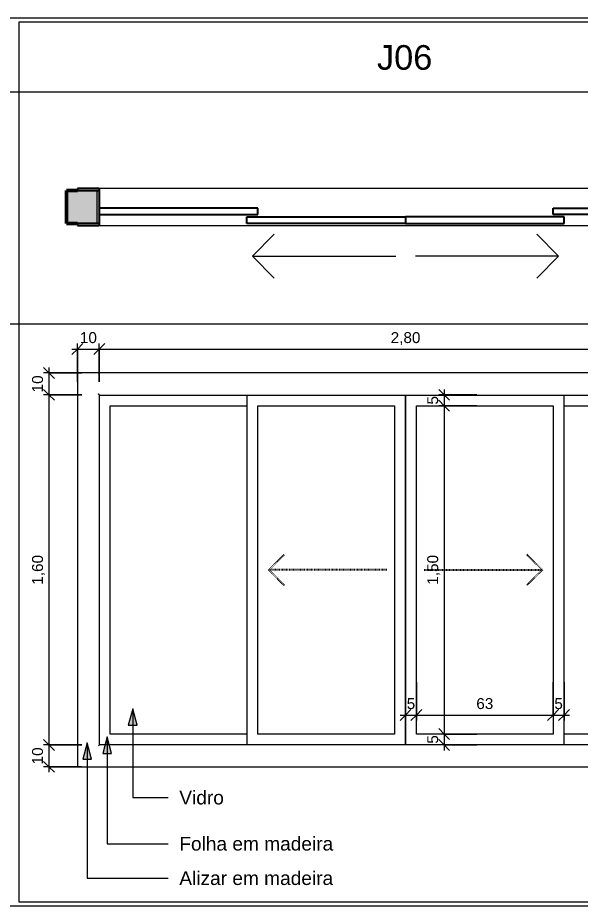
# Model space of a CAD drawing. Header units: millimetres. Extents: x 502 to 50962, y -45 to 5297.
# Drawn here: x 46064 to 48636, y 1167 to 5227 of the extents above; entities that cross this region are included whole.
import ezdxf

# ---------------------------------------------------------------- set-up
doc = ezdxf.new("R2010")
doc.units = ezdxf.units.MM
doc.linetypes.add('Dash', pattern=[6.35, 3.175, -3.175])
for name, color, linetype, lineweight in [('A-ANNO-DIMS', 211, 'Continuous', 9), ('A-ANNO-DIMS-25', 211, 'Continuous', 9), ('A-DETL-THIN', 151, 'Continuous', 9), ('A-GLAZ', 151, 'Continuous', 25), ('A-GLAZ-HDLN', 1, 'Dash', 25), ('A-WALL', 113, 'Continuous', 50), ('A-WALL-PATT', 111, 'Continuous', 25), ('G-ANNO-TEXT', 231, 'Continuous', 9)]:
    doc.layers.add(name, color=color, linetype=linetype, lineweight=lineweight)
doc.styles.add('@Arial Unicode MS', font='', dxfattribs={"height": 50})
doc.styles.add('Arial', font='arial.ttf', dxfattribs={"height": 112.5})
doc.styles.add('Arial_3', font='arial.ttf', dxfattribs={"height": 62.5})
doc.styles.get('@Arial Unicode MS').set_extended_font_data('@Arial Unicode MS')
doc.dimstyles.new('CRT_-__Metros_-_Linha_de_chamada_3_5_mm', dxfattribs={"dimscale": 304.8, "dimtxt": 50.292243, "dimasz": 0.164042, "dimexe": 0.082021, "dimexo": 0.0625, "dimgap": 0.04101, "dimtad": 1, "dimlfac": 0.001, "dimrnd": 0.01, "dimzin": 0, "dimdsep": 46, "dimtxsty": '@Arial Unicode MS', "dimblk1": 'OBLIQUE', "dimblk2": 'OBLIQUE', "dimsah": 1, "dimcen": 0.09, "dimdle": 0.082021, "dimazin": 0, "dimtfac": 1, "dimtdec": 4, "dimtix": 1, "dimtmove": 0, "dimatfit": 3, "dimfxl": 0.492126, "dimfxlon": 1, "dimtvp": 1, "dimtolj": 1, "dimtzin": 0, "dimarcsym": 2})
doc.dimstyles.new('CRT_-__Metros_-_Linha_de_chamada_3_5_mm_1', dxfattribs={"dimscale": 304.8, "dimtxt": 50.292243, "dimasz": 0.164042, "dimexe": 0.082021, "dimexo": 0.0625, "dimgap": 0.04101, "dimtad": 1, "dimdec": 0, "dimlfac": 0.1, "dimdsep": 46, "dimtxsty": '@Arial Unicode MS', "dimblk1": 'OBLIQUE', "dimblk2": 'OBLIQUE', "dimsah": 1, "dimcen": 0.09, "dimdle": 0.082021, "dimazin": 0, "dimtfac": 1, "dimtdec": 4, "dimtix": 1, "dimtmove": 0, "dimatfit": 3, "dimfxl": 0.492126, "dimfxlon": 1, "dimtvp": 1, "dimtolj": 1, "dimtzin": 0, "dimarcsym": 2})

# ---------------------------------------------------------------- blocks, each defined once
blk = doc.blocks.new('Family - ___-4157356-DETALHAMENTO DE JANELAS')
at = {"layer": 'A-WALL-PATT'}
h = blk.add_hatch(color=256, dxfattribs=at)
h.paths.add_polyline_path([(11844.7, 4287.4), (11994.7, 4287.4), (11994.7, 4437.4), (11844.7, 4437.4), (11844.7, 4292.6)])
h.paths.add_polyline_path([(14794.7, 4287.4), (14944.7, 4287.4), (14944.7, 4437.4), (14794.7, 4437.4)])
at = {"layer": 'A-GLAZ'}
for p, q in [((11990.7, 4447.4), (11894.7, 4447.4)), ((11894.7, 4447.4), (11894.7, 4437.4)), ((11894.7, 4437.4), (11994.7, 4437.4)), ((11994.7, 4437.4), (11994.7, 4287.4)), ((11995.7, 4282.4), (11995.7, 4442.4)), ((14793.7, 4442.4), (14793.7, 4282.4)), ((14794.7, 4287.4), (14794.7, 4437.4)), ((14794.7, 4437.4), (14894.7, 4437.4)), ((14894.7, 4447.4), (14798.7, 4447.4)), ((14894.7, 4437.4), (14894.7, 4447.4)), ((11994.7, 4357.4), (11994.7, 4327.4)), ((12719.7, 4357.4), (11994.7, 4357.4)), ((12719.7, 4327.4), (12719.7, 4357.4)), ((14069.7, 4327.4), (14069.7, 4357.4)), ((14069.7, 4357.4), (14794.7, 4357.4)), ((14794.7, 4357.4), (14794.7, 4327.4)), ((11994.7, 4327.4), (12719.7, 4327.4)), ((12669.7, 4287.4), (12669.7, 4317.4)), ((12669.7, 4317.4), (13394.7, 4317.4)), ((13394.7, 4317.4), (13394.7, 4287.4)), ((14119.7, 4317.4), (13394.7, 4317.4)), ((13394.7, 4317.4), (13394.7, 4287.4)), ((14794.7, 4327.4), (14069.7, 4327.4)), ((14119.7, 4287.4), (14119.7, 4317.4)), ((11894.7, 4287.4), (11894.7, 4277.4)), ((11994.7, 4287.4), (11894.7, 4287.4)), ((11894.7, 4277.4), (11990.7, 4277.4)), ((13394.7, 4287.4), (12669.7, 4287.4)), ((13394.7, 4287.4), (14119.7, 4287.4)), ((14894.7, 4287.4), (14794.7, 4287.4)), ((14798.7, 4277.4), (14894.7, 4277.4)), ((14894.7, 4277.4), (14894.7, 4287.4))]:
    blk.add_line(p, q, dxfattribs=at)
at = {"layer": 'A-GLAZ', "lineweight": 9}
for p, q in [((11984.7, 4287.4), (11984.7, 4437.4)), ((14798.7, 4447.4), (11990.7, 4447.4)), ((14804.7, 4437.4), (14804.7, 4287.4)), ((11990.7, 4277.4), (14798.7, 4277.4)), ((12694.7, 4137.4), (12794.7, 4237.4)), ((14094.7, 4137.4), (13994.7, 4237.4)), ((12694.7, 4137.4), (12794.7, 4037.4)), ((12694.7, 4137.4), (13349.7, 4137.4)), ((14094.7, 4137.4), (13439.7, 4137.4)), ((14094.7, 4137.4), (13994.7, 4037.4))]:
    blk.add_line(p, q, dxfattribs=at)
at = {"layer": 'A-GLAZ'}
for centre, start, end in [((11990.7, 4442.4), 0, 90), ((14798.7, 4442.4), 90, 180), ((11990.7, 4282.4), 270, 0), ((14798.7, 4282.4), 180, 270)]:
    blk.add_arc(centre, 5, start, end, dxfattribs=at)
at = {"layer": 'A-GLAZ', "lineweight": 9}
for points, knots in [([(11990.7, 4447.4), (11991.1, 4447.4), (11991.8, 4447.3), (11992.6, 4447), (11993.1, 4446.8), (11993.4, 4446.6), (11993.8, 4446.3), (11994.1, 4446), (11994.4, 4445.7), (11994.7, 4445.4), (11995, 4444.9), (11995.3, 4444.3), (11995.6, 4443.5), (11995.7, 4442.8), (11995.7, 4442.4)], [0, 0, 0, 0, 0.166667, 0.25, 0.333333, 0.375, 0.416667, 0.5, 0.541667, 0.583333, 0.666667, 0.75, 0.833333, 1, 1, 1, 1]), ([(14798.7, 4447.4), (14798.2, 4447.4), (14797.6, 4447.3), (14796.8, 4447), (14796.3, 4446.8), (14795.9, 4446.6), (14795.5, 4446.3), (14795.2, 4446), (14794.9, 4445.7), (14794.6, 4445.4), (14794.3, 4444.9), (14794, 4444.3), (14793.8, 4443.5), (14793.7, 4442.8), (14793.7, 4442.4)], [0, 0, 0, 0, 0.166667, 0.25, 0.333333, 0.375, 0.416667, 0.5, 0.541667, 0.583333, 0.666667, 0.75, 0.833333, 1, 1, 1, 1]), ([(11995.7, 4282.4), (11995.7, 4282), (11995.6, 4281.3), (11995.3, 4280.5), (11995, 4279.9), (11994.7, 4279.4), (11994.4, 4279.1), (11994.1, 4278.8), (11993.7, 4278.4), (11993.3, 4278.1), (11992.9, 4277.9), (11992.5, 4277.7), (11991.8, 4277.5), (11991.1, 4277.4), (11990.7, 4277.4)], [0, 0, 0, 0, 0.166667, 0.25, 0.333333, 0.416667, 0.458333, 0.5, 0.583333, 0.666667, 0.708333, 0.75, 0.833333, 1, 1, 1, 1]), ([(14793.7, 4282.4), (14793.7, 4282), (14793.8, 4281.3), (14794, 4280.5), (14794.3, 4279.9), (14794.6, 4279.4), (14794.9, 4279.1), (14795.2, 4278.8), (14795.6, 4278.4), (14796.1, 4278.1), (14796.5, 4277.9), (14796.9, 4277.7), (14797.6, 4277.5), (14798.2, 4277.4), (14798.7, 4277.4)], [0, 0, 0, 0, 0.166667, 0.25, 0.333333, 0.416667, 0.458333, 0.5, 0.583333, 0.666667, 0.708333, 0.75, 0.833333, 1, 1, 1, 1])]:
    blk.add_open_spline(points, degree=3, knots=knots, dxfattribs=at)
at = {"layer": 'A-WALL'}
for p, q in [((11894.7, 4437.4), (11844.7, 4437.4)), ((11844.7, 4437.4), (11844.7, 4287.4)), ((14944.7, 4437.4), (14894.7, 4437.4)), ((14944.7, 4287.4), (14944.7, 4437.4)), ((11844.7, 4287.4), (11894.7, 4287.4)), ((14894.7, 4287.4), (14944.7, 4287.4))]:
    blk.add_line(p, q, dxfattribs=at)
blk = doc.blocks.new('Family - ___-4157358-DETALHAMENTO DE JANELAS')
at = {"layer": 'A-GLAZ', "lineweight": 9}
for p, q in [((11894.7, 3603.9), (11894.7, 1803.9)), ((14894.7, 3603.9), (11894.7, 3603.9)), ((14894.7, 3603.9), (14894.7, 1803.9)), ((11995.7, 1904.9), (11995.7, 3502.9)), ((11995.7, 3502.9), (14793.7, 3502.9)), ((12669.7, 3502.9), (12669.7, 1904.9)), ((13394.7, 1904.9), (13394.7, 3502.9)), ((13394.7, 3502.9), (13394.7, 1904.9)), ((14119.7, 1904.9), (14119.7, 3503)), ((14793.7, 3502.9), (14793.7, 1904.9)), ((12044.7, 1953.9), (12044.7, 3453.9)), ((12044.7, 3453.9), (12669.7, 3453.9)), ((12719.7, 1953.9), (12719.7, 3453.9)), ((12719.7, 3453.9), (13344.7, 3453.9)), ((13344.7, 3453.9), (13344.7, 1953.9)), ((13444.7, 3453.9), (14069.7, 3453.9)), ((13444.7, 1953.9), (13444.7, 3453.9)), ((14069.7, 3453.9), (14069.7, 1953.9)), ((14119.7, 3453.9), (14744.7, 3453.9)), ((14744.7, 3453.9), (14744.7, 1953.9)), ((12669.7, 1953.9), (12044.7, 1953.9)), ((13344.7, 1953.9), (12719.7, 1953.9)), ((14069.7, 1953.9), (13444.7, 1953.9)), ((14744.7, 1953.9), (14119.7, 1953.9)), ((14793.7, 1904.9), (11995.7, 1904.9)), ((11894.7, 1803.9), (14894.7, 1803.9))]:
    blk.add_line(p, q, dxfattribs=at)
for points, knots in [([(11995.7, 3502.9), (11995.7, 3502.9), (11995.6, 3503), (11995.3, 3503.3), (11995, 3503.6), (11994.7, 3503.9), (11994.4, 3504.2), (11994.1, 3504.5), (11993.7, 3504.9), (11993.3, 3505.3), (11992.9, 3505.7), (11992.5, 3506.1), (11991.8, 3506.9), (11991.1, 3507.5), (11990.7, 3507.9)], [0, 0, 0, 0, 0.166667, 0.25, 0.333333, 0.416667, 0.458333, 0.5, 0.583333, 0.666667, 0.708333, 0.75, 0.833333, 1, 1, 1, 1]), ([(14798.7, 3507.9), (14798.2, 3507.5), (14797.6, 3506.9), (14796.8, 3506), (14796.3, 3505.5), (14795.9, 3505.2), (14795.5, 3504.8), (14795.2, 3504.5), (14794.9, 3504.2), (14794.6, 3503.9), (14794.3, 3503.6), (14794, 3503.3), (14793.8, 3503), (14793.7, 3502.9), (14793.7, 3502.9)], [-1, -1, -1, -1, -0.833333, -0.75, -0.666667, -0.625, -0.583333, -0.5, -0.458333, -0.416667, -0.333333, -0.25, -0.166667, 0, 0, 0, 0]), ([(11995.7, 1904.9), (11995.7, 1904.9), (11995.6, 1904.9), (11995.3, 1904.6), (11995, 1904.3), (11994.7, 1904), (11994.4, 1903.7), (11994.1, 1903.4), (11993.7, 1903), (11993.3, 1902.5), (11992.9, 1902.2), (11992.5, 1901.8), (11991.8, 1901), (11991.1, 1900.4), (11990.7, 1899.9)], [0, 0, 0, 0, 0.166667, 0.25, 0.333333, 0.416667, 0.458333, 0.5, 0.583333, 0.666667, 0.708333, 0.75, 0.833333, 1, 1, 1, 1]), ([(14793.7, 1904.9), (14793.7, 1904.9), (14793.8, 1904.9), (14794, 1904.6), (14794.3, 1904.3), (14794.6, 1904), (14794.9, 1903.7), (14795.2, 1903.4), (14795.6, 1903), (14796.1, 1902.5), (14796.5, 1902.2), (14796.9, 1901.8), (14797.6, 1901), (14798.2, 1900.4), (14798.7, 1899.9)], [0, 0, 0, 0, 0.166667, 0.25, 0.333333, 0.416667, 0.458333, 0.5, 0.583333, 0.666667, 0.708333, 0.75, 0.833333, 1, 1, 1, 1])]:
    blk.add_open_spline(points, degree=3, knots=knots, dxfattribs=at)
at = {"layer": 'A-GLAZ-HDLN'}
for p, q in [((12769.7, 2703.9), (12840.4, 2774.7)), ((14019.7, 2703.9), (13949, 2774.7)), ((12769.7, 2703.9), (12840.4, 2633.2)), ((13309.7, 2703.9), (12769.7, 2703.9)), ((13479.7, 2703.9), (14019.7, 2703.9)), ((14019.7, 2703.9), (13949, 2633.2))]:
    blk.add_line(p, q, dxfattribs=at)
blk = doc.blocks.new('DIMBLOCK170-DETALHAMENTO DE JANELAS')
at = {"layer": 'A-ANNO-DIMS-25', "lineweight": 18, "transparency": 16777216}
for p, q in [((46336.7, 3713.1), (46361.7, 3738.1)), ((46436.7, 3713.1), (46461.7, 3738.1)), ((46336.7, 3713.1), (46311.7, 3688.1)), ((46436.7, 3713.1), (46411.7, 3688.1))]:
    blk.add_line(p, q, dxfattribs=at)
at = {"layer": 'A-ANNO-DIMS-25', "transparency": 16777216}
for p, q in [((46336.7, 3563.1), (46336.7, 3738.1)), ((46436.7, 3563.1), (46436.7, 3738.1)), ((46311.7, 3713.1), (46436.7, 3713.1)), ((46336.7, 3713.1), (46336.7, 3563.1)), ((46436.7, 3713.1), (46436.7, 3563.1))]:
    blk.add_line(p, q, dxfattribs=at)
at = {"layer": 'A-ANNO-DIMS-25', "color": 0, "transparency": 16777216, "insert": (46348, 3790.5), "char_height": 50, "width": 92.937, "attachment_point": 1, "line_spacing_factor": 1.117605, "style": '@Arial Unicode MS'}
blk.add_mtext('10', dxfattribs=at)
blk = doc.blocks.new('_Oblique')
at = {"color": 0, "linetype": 'ByBlock', "lineweight": -2}
blk.add_line((-0.5, -0.5), (0.5, 0.5), dxfattribs=at)
blk = doc.blocks.new('DIMBLOCK171-DETALHAMENTO DE JANELAS')
at = {"layer": 'A-ANNO-DIMS-25', "lineweight": 18, "transparency": 16777216}
for p, q in [((46436.7, 3713.1), (46461.7, 3738.1)), ((49236.7, 3713.1), (49261.7, 3738.1)), ((46436.7, 3713.1), (46411.7, 3688.1)), ((49236.7, 3713.1), (49211.7, 3688.1))]:
    blk.add_line(p, q, dxfattribs=at)
at = {"layer": 'A-ANNO-DIMS-25', "transparency": 16777216}
for p, q in [((46436.7, 3563.1), (46436.7, 3738.1)), ((49236.7, 3563.1), (49236.7, 3738.1)), ((46436.7, 3713.1), (49236.7, 3713.1)), ((46436.7, 3713.1), (46436.7, 3563.1)), ((49236.7, 3713.1), (49236.7, 3563.1))]:
    blk.add_line(p, q, dxfattribs=at)
at = {"layer": 'A-ANNO-DIMS-25', "color": 0, "transparency": 16777216, "insert": (47769, 3790.5), "char_height": 50, "width": 162.337, "attachment_point": 1, "line_spacing_factor": 1.117605, "style": '@Arial Unicode MS'}
blk.add_mtext('2,80', dxfattribs=at)
blk = doc.blocks.new('DIMBLOCK173-DETALHAMENTO DE JANELAS')
at = {"layer": 'A-ANNO-DIMS-25', "lineweight": 18, "transparency": 16777216}
for p, q in [((46206.4, 3603.9), (46181.4, 3628.9)), ((46206.4, 3603.9), (46231.4, 3578.9)), ((46206.4, 3503.9), (46181.4, 3528.9)), ((46206.4, 3503.9), (46231.4, 3478.9))]:
    blk.add_line(p, q, dxfattribs=at)
at = {"layer": 'A-ANNO-DIMS-25', "transparency": 16777216}
for p, q in [((46206.4, 3628.9), (46206.4, 3503.9)), ((46356.4, 3603.9), (46181.4, 3603.9)), ((46206.4, 3603.9), (46356.4, 3603.9)), ((46356.4, 3503.9), (46181.4, 3503.9)), ((46206.4, 3503.9), (46356.4, 3503.9))]:
    blk.add_line(p, q, dxfattribs=at)
at = {"layer": 'A-ANNO-DIMS-25', "color": 0, "transparency": 16777216, "insert": (46129, 3515.2), "char_height": 50, "width": 92.937, "attachment_point": 1, "rotation": 90, "line_spacing_factor": 1.117605, "style": '@Arial Unicode MS'}
blk.add_mtext('10', dxfattribs=at)
blk = doc.blocks.new('DIMBLOCK174-DETALHAMENTO DE JANELAS')
at = {"layer": 'A-ANNO-DIMS-25', "lineweight": 18, "transparency": 16777216}
for p, q in [((46206.4, 3503.9), (46181.4, 3528.9)), ((46206.4, 3503.9), (46231.4, 3478.9)), ((46206.4, 1903.9), (46181.4, 1928.9)), ((46206.4, 1903.9), (46231.4, 1878.9))]:
    blk.add_line(p, q, dxfattribs=at)
at = {"layer": 'A-ANNO-DIMS-25', "transparency": 16777216}
for p, q in [((46356.4, 3503.9), (46181.4, 3503.9)), ((46206.4, 3503.9), (46206.4, 1903.9)), ((46206.4, 3503.9), (46356.4, 3503.9)), ((46356.4, 1903.9), (46181.4, 1903.9)), ((46206.4, 1903.9), (46356.4, 1903.9))]:
    blk.add_line(p, q, dxfattribs=at)
at = {"layer": 'A-ANNO-DIMS-25', "color": 0, "transparency": 16777216, "insert": (46129, 2636.3), "char_height": 50, "width": 162.337, "attachment_point": 1, "rotation": 90, "line_spacing_factor": 1.117605, "style": '@Arial Unicode MS'}
blk.add_mtext('1,60', dxfattribs=at)
blk = doc.blocks.new('DIMBLOCK175-DETALHAMENTO DE JANELAS')
at = {"layer": 'A-ANNO-DIMS-25', "lineweight": 18, "transparency": 16777216}
for p, q in [((46206.4, 1903.9), (46181.4, 1928.9)), ((46206.4, 1903.9), (46231.4, 1878.9)), ((46206.4, 1803.9), (46181.4, 1828.9)), ((46206.4, 1803.9), (46231.4, 1778.9))]:
    blk.add_line(p, q, dxfattribs=at)
at = {"layer": 'A-ANNO-DIMS-25', "transparency": 16777216}
for p, q in [((46356.4, 1903.9), (46181.4, 1903.9)), ((46206.4, 1903.9), (46206.4, 1778.9)), ((46206.4, 1903.9), (46356.4, 1903.9)), ((46356.4, 1803.9), (46181.4, 1803.9)), ((46206.4, 1803.9), (46356.4, 1803.9))]:
    blk.add_line(p, q, dxfattribs=at)
at = {"layer": 'A-ANNO-DIMS-25', "color": 0, "transparency": 16777216, "insert": (46129, 1815.2), "char_height": 50, "width": 92.937, "attachment_point": 1, "rotation": 90, "line_spacing_factor": 1.117605, "style": '@Arial Unicode MS'}
blk.add_mtext('10', dxfattribs=at)
blk = doc.blocks.new('DIMBLOCK176-DETALHAMENTO DE JANELAS')
at = {"layer": 'A-ANNO-DIMS-25', "transparency": 16777216}
for p, q in [((47836.7, 2190.7), (47836.7, 2015.7)), ((47836.7, 2040.7), (47836.7, 2190.7)), ((47886.7, 2190.7), (47886.7, 2015.7)), ((47886.7, 2040.7), (47886.7, 2190.7)), ((47811.7, 2040.7), (47886.7, 2040.7))]:
    blk.add_line(p, q, dxfattribs=at)
at = {"layer": 'A-ANNO-DIMS-25', "lineweight": 18, "transparency": 16777216}
for p, q in [((47836.7, 2040.7), (47811.7, 2015.7)), ((47836.7, 2040.7), (47861.7, 2065.7)), ((47886.7, 2040.7), (47861.7, 2015.7)), ((47886.7, 2040.7), (47911.7, 2065.7))]:
    blk.add_line(p, q, dxfattribs=at)
at = {"layer": 'A-ANNO-DIMS-25', "color": 0, "transparency": 16777216, "insert": (47842.3, 2118.1), "char_height": 50, "width": 46.468, "attachment_point": 1, "line_spacing_factor": 1.117605, "style": '@Arial Unicode MS'}
blk.add_mtext('5', dxfattribs=at)
blk = doc.blocks.new('DIMBLOCK177-DETALHAMENTO DE JANELAS')
at = {"layer": 'A-ANNO-DIMS-25', "transparency": 16777216}
for p, q in [((47886.7, 2190.7), (47886.7, 2015.7)), ((47886.7, 2040.7), (47886.7, 2190.7)), ((48511.7, 2190.7), (48511.7, 2015.7)), ((48511.7, 2040.7), (48511.7, 2190.7)), ((47886.7, 2040.7), (48511.7, 2040.7))]:
    blk.add_line(p, q, dxfattribs=at)
at = {"layer": 'A-ANNO-DIMS-25', "lineweight": 18, "transparency": 16777216}
for p, q in [((47886.7, 2040.7), (47861.7, 2015.7)), ((47886.7, 2040.7), (47911.7, 2065.7)), ((48511.7, 2040.7), (48486.7, 2015.7)), ((48511.7, 2040.7), (48536.7, 2065.7))]:
    blk.add_line(p, q, dxfattribs=at)
at = {"layer": 'A-ANNO-DIMS-25', "color": 0, "transparency": 16777216, "insert": (48160.5, 2118.1), "char_height": 50, "width": 92.937, "attachment_point": 1, "line_spacing_factor": 1.117605, "style": '@Arial Unicode MS'}
blk.add_mtext('63', dxfattribs=at)
blk = doc.blocks.new('DIMBLOCK178-DETALHAMENTO DE JANELAS')
at = {"layer": 'A-ANNO-DIMS-25', "transparency": 16777216}
for p, q in [((48511.7, 2190.7), (48511.7, 2015.7)), ((48511.7, 2040.7), (48511.7, 2190.7)), ((48561.7, 2190.7), (48561.7, 2015.7)), ((48561.7, 2040.7), (48561.7, 2190.7)), ((48511.7, 2040.7), (48586.7, 2040.7))]:
    blk.add_line(p, q, dxfattribs=at)
at = {"layer": 'A-ANNO-DIMS-25', "lineweight": 18, "transparency": 16777216}
for p, q in [((48511.7, 2040.7), (48486.7, 2015.7)), ((48511.7, 2040.7), (48536.7, 2065.7)), ((48561.7, 2040.7), (48536.7, 2015.7)), ((48561.7, 2040.7), (48586.7, 2065.7))]:
    blk.add_line(p, q, dxfattribs=at)
at = {"layer": 'A-ANNO-DIMS-25', "color": 0, "transparency": 16777216, "insert": (48517.3, 2118.1), "char_height": 50, "width": 46.468, "attachment_point": 1, "line_spacing_factor": 1.117605, "style": '@Arial Unicode MS'}
blk.add_mtext('5', dxfattribs=at)
blk = doc.blocks.new('DIMBLOCK179-DETALHAMENTO DE JANELAS')
at = {"layer": 'A-ANNO-DIMS-25', "lineweight": 18, "transparency": 16777216}
for p, q in [((48013.4, 3503.9), (47988.4, 3528.9)), ((48013.4, 3503.9), (48038.4, 3478.9)), ((48013.4, 3453.9), (47988.4, 3478.9)), ((48013.4, 3453.9), (48038.4, 3428.9))]:
    blk.add_line(p, q, dxfattribs=at)
at = {"layer": 'A-ANNO-DIMS-25', "transparency": 16777216}
for p, q in [((48163.4, 3503.9), (47988.4, 3503.9)), ((48013.4, 3528.9), (48013.4, 3453.9)), ((48013.4, 3503.9), (48163.4, 3503.9)), ((48163.4, 3453.9), (47988.4, 3453.9)), ((48013.4, 3453.9), (48163.4, 3453.9))]:
    blk.add_line(p, q, dxfattribs=at)
at = {"layer": 'A-ANNO-DIMS-25', "color": 0, "transparency": 16777216, "insert": (47936, 3459.6), "char_height": 50, "width": 46.468, "attachment_point": 1, "rotation": 90, "line_spacing_factor": 1.117605, "style": '@Arial Unicode MS'}
blk.add_mtext('5', dxfattribs=at)
blk = doc.blocks.new('DIMBLOCK180-DETALHAMENTO DE JANELAS')
at = {"layer": 'A-ANNO-DIMS-25', "lineweight": 18, "transparency": 16777216}
for p, q in [((48013.4, 3453.9), (47988.4, 3478.9)), ((48013.4, 3453.9), (48038.4, 3428.9)), ((48013.4, 1953.9), (47988.4, 1978.9)), ((48013.4, 1953.9), (48038.4, 1928.9))]:
    blk.add_line(p, q, dxfattribs=at)
at = {"layer": 'A-ANNO-DIMS-25', "transparency": 16777216}
for p, q in [((48163.4, 3453.9), (47988.4, 3453.9)), ((48013.4, 3453.9), (48013.4, 1953.9)), ((48013.4, 3453.9), (48163.4, 3453.9)), ((48163.4, 1953.9), (47988.4, 1953.9)), ((48013.4, 1953.9), (48163.4, 1953.9))]:
    blk.add_line(p, q, dxfattribs=at)
at = {"layer": 'A-ANNO-DIMS-25', "color": 0, "transparency": 16777216, "insert": (47936, 2636.3), "char_height": 50, "width": 162.337, "attachment_point": 1, "rotation": 90, "line_spacing_factor": 1.117605, "style": '@Arial Unicode MS'}
blk.add_mtext('1,50', dxfattribs=at)
blk = doc.blocks.new('DIMBLOCK181-DETALHAMENTO DE JANELAS')
at = {"layer": 'A-ANNO-DIMS-25', "lineweight": 18, "transparency": 16777216}
for p, q in [((48013.4, 1953.9), (47988.4, 1978.9)), ((48013.4, 1953.9), (48038.4, 1928.9)), ((48013.4, 1903.9), (47988.4, 1928.9)), ((48013.4, 1903.9), (48038.4, 1878.9))]:
    blk.add_line(p, q, dxfattribs=at)
at = {"layer": 'A-ANNO-DIMS-25', "transparency": 16777216}
for p, q in [((48163.4, 1953.9), (47988.4, 1953.9)), ((48013.4, 1953.9), (48013.4, 1878.9)), ((48013.4, 1953.9), (48163.4, 1953.9)), ((48163.4, 1903.9), (47988.4, 1903.9)), ((48013.4, 1903.9), (48163.4, 1903.9))]:
    blk.add_line(p, q, dxfattribs=at)
at = {"layer": 'A-ANNO-DIMS-25', "color": 0, "transparency": 16777216, "insert": (47936, 1909.6), "char_height": 50, "width": 46.468, "attachment_point": 1, "rotation": 90, "line_spacing_factor": 1.117605, "style": '@Arial Unicode MS'}
blk.add_mtext('5', dxfattribs=at)

msp = doc.modelspace()

# ---------------------------------------------------------------- hatches: boundary and pattern name
at = {"layer": 'G-ANNO-TEXT'}
for points in [[(46589.302, 2069.44), (46569.206, 1994.44), (46609.398, 1994.44)], [(46380.875, 1914.231), (46360.779, 1839.231), (46400.971, 1839.231)], [(46472.657, 1940.516), (46452.56, 1865.516), (46492.753, 1865.516)]]:
    msp.add_hatch(color=7, dxfattribs=at).paths.add_polyline_path(points)

# ---------------------------------------------------------------- linework, layer by layer
at = {"layer": 'A-DETL-THIN'}
for p, q in [((34978.057, 5227.008), (50962.112, 5227.008)), ((50932.112, 5207.008), (46068.706, 5207.008)), ((46068.706, 5207.008), (46068.706, 1187.008)), ((47028.057, 4887.008), (35298.057, 4887.008)), ((50932.112, 4887.008), (35298.057, 4887.008)), ((50932.112, 3827.008), (35298.057, 3827.008)), ((46068.706, 1187.008), (50932.112, 1187.008)), ((50962.112, 1167.008), (34978.057, 1167.008))]:
    msp.add_line(p, q, dxfattribs=at)
at = {"layer": 'G-ANNO-TEXT', "color": 7}
for p, q in [((46589.302, 2069.44), (46569.206, 1994.44)), ((46609.398, 1994.44), (46589.302, 2069.44)), ((46589.302, 2069.44), (46589.302, 1663.514)), ((46569.206, 1994.44), (46609.398, 1994.44)), ((46380.875, 1914.231), (46360.779, 1839.231)), ((46400.971, 1839.231), (46380.875, 1914.231)), ((46380.875, 1914.231), (46380.875, 1295.273)), ((46472.657, 1940.516), (46452.56, 1865.516)), ((46492.753, 1865.516), (46472.657, 1940.516)), ((46472.657, 1940.516), (46472.657, 1452.733)), ((46360.779, 1839.231), (46400.971, 1839.231)), ((46452.56, 1865.516), (46492.753, 1865.516)), ((46589.302, 1663.514), (46751.566, 1663.514)), ((46472.657, 1452.733), (46751.566, 1452.733)), ((46380.875, 1295.273), (46751.566, 1295.273))]:
    msp.add_line(p, q, dxfattribs=at)

# ---------------------------------------------------------------- block references
at = {"layer": 'A-GLAZ', "lineweight": 9}
msp.add_blockref('Family - ___-4157358-DETALHAMENTO DE JANELAS', (34442.006, 0), dxfattribs=at)
at = {"layer": 'A-WALL', "lineweight": 25}
msp.add_blockref('Family - ___-4157356-DETALHAMENTO DE JANELAS', (34442.006, 0), dxfattribs=at)

# ---------------------------------------------------------------- texts
at = {"layer": 'G-ANNO-TEXT', "color": 7, "insert": (47706.033, 5101.947), "char_height": 112.5, "width": 308.64969, "attachment_point": 1, "style": 'Arial', "bg_fill": 3, "box_fill_scale": 1.25, "bg_fill_color": 256, "bg_fill_true_color": 13158600, "bg_fill_transparency": 0}
msp.add_mtext('J06', dxfattribs=at)
at = {"layer": 'G-ANNO-TEXT', "color": 7, "char_height": 62.5, "attachment_point": 1, "style": 'Arial_3'}
for s, insert, width in [('Vidro', (46802.366, 1694.764), 244.51469), ('Folha em madeira', (46802.366, 1483.983), 847.78453), ('Alizar em madeira', (46802.366, 1326.523), 849.78875)]:
    msp.add_mtext(s, dxfattribs=dict(at, insert=insert, width=width))

# ---------------------------------------------------------------- dimensions: what is measured, and where the dimension line sits
at = {"layer": 'A-ANNO-DIMS'}
for base, p1, p2, dimstyle, override, picture, middle in [((46436.675, 3713.136), (46336.675, 3563.136), (46436.675, 3563.136), 'CRT_-__Metros_-_Linha_de_chamada_3_5_mm_1', {"dimpost": '<>', "dimfxl": 100}, 'DIMBLOCK170-DETALHAMENTO DE JANELAS', (46386.675, 3751.181)), ((49236.675, 3713.136), (46436.675, 3563.136), (49236.675, 3563.136), 'CRT_-__Metros_-_Linha_de_chamada_3_5_mm', {"dimpost": '<>', "dimfxl": 2800}, 'DIMBLOCK171-DETALHAMENTO DE JANELAS', (47836.675, 3751.181)), ((47886.675, 2040.743), (47836.675, 2190.743), (47886.675, 2190.743), 'CRT_-__Metros_-_Linha_de_chamada_3_5_mm_1', {"dimpost": '<>', "dimfxl": 50}, 'DIMBLOCK176-DETALHAMENTO DE JANELAS', (47861.675, 2078.67)), ((48511.675205373, 2040.743224532), (47886.675205373, 2190.743224532), (48511.675205373, 2190.743224532), 'CRT_-__Metros_-_Linha_de_chamada_3_5_mm_1', {"dimpost": '<>', "dimfxl": 625}, 'DIMBLOCK177-DETALHAMENTO DE JANELAS', (48199.175205373, 2078.788927272)), ((48561.675, 2040.743), (48511.675, 2190.743), (48561.675, 2190.743), 'CRT_-__Metros_-_Linha_de_chamada_3_5_mm_1', {"dimpost": '<>', "dimfxl": 50}, 'DIMBLOCK178-DETALHAMENTO DE JANELAS', (48536.675, 2078.67))]:
    dim = msp.add_linear_dim(base=base, p1=p1, p2=p2, dimstyle=dimstyle, override=override, dxfattribs=at)
    dim.commit()
    dim.dimension.update_dxf_attribs({"geometry": picture, "text_midpoint": middle})
for base, p1, p2, dimstyle, override, picture, middle in [((46206.412, 3503.945), (46356.412, 3603.945), (46356.412, 3503.945), 'CRT_-__Metros_-_Linha_de_chamada_3_5_mm_1', {"dimpost": '<>', "dimfxl": 100}, 'DIMBLOCK173-DETALHAMENTO DE JANELAS', (46168.367, 3553.945)), ((46206.412, 1903.945), (46356.412, 3503.945), (46356.412, 1903.945), 'CRT_-__Metros_-_Linha_de_chamada_3_5_mm', {"dimpost": '<>', "dimfxl": 1600}, 'DIMBLOCK174-DETALHAMENTO DE JANELAS', (46168.367, 2703.945)), ((48013.366, 3453.945), (48163.366, 3503.945), (48163.366, 3453.945), 'CRT_-__Metros_-_Linha_de_chamada_3_5_mm_1', {"dimpost": '<>', "dimfxl": 50}, 'DIMBLOCK179-DETALHAMENTO DE JANELAS', (47975.44, 3478.945)), ((48013.366, 1953.945), (48163.366, 3453.945), (48163.366, 1953.945), 'CRT_-__Metros_-_Linha_de_chamada_3_5_mm', {"dimpost": '<>', "dimfxl": 1500}, 'DIMBLOCK180-DETALHAMENTO DE JANELAS', (47975.32, 2703.945)), ((48013.366, 1903.945), (48163.366, 1953.945), (48163.366, 1903.945), 'CRT_-__Metros_-_Linha_de_chamada_3_5_mm_1', {"dimpost": '<>', "dimfxl": 50}, 'DIMBLOCK181-DETALHAMENTO DE JANELAS', (47975.44, 1928.945)), ((46206.412, 1803.945), (46356.412, 1903.945), (46356.412, 1803.945), 'CRT_-__Metros_-_Linha_de_chamada_3_5_mm_1', {"dimpost": '<>', "dimfxl": 100}, 'DIMBLOCK175-DETALHAMENTO DE JANELAS', (46168.367, 1853.945))]:
    dim = msp.add_linear_dim(base=base, p1=p1, p2=p2, angle=90, dimstyle=dimstyle, override=override, dxfattribs=at)
    dim.commit()
    dim.dimension.update_dxf_attribs({"geometry": picture, "text_midpoint": middle})

doc.saveas('drawing.dxf')
